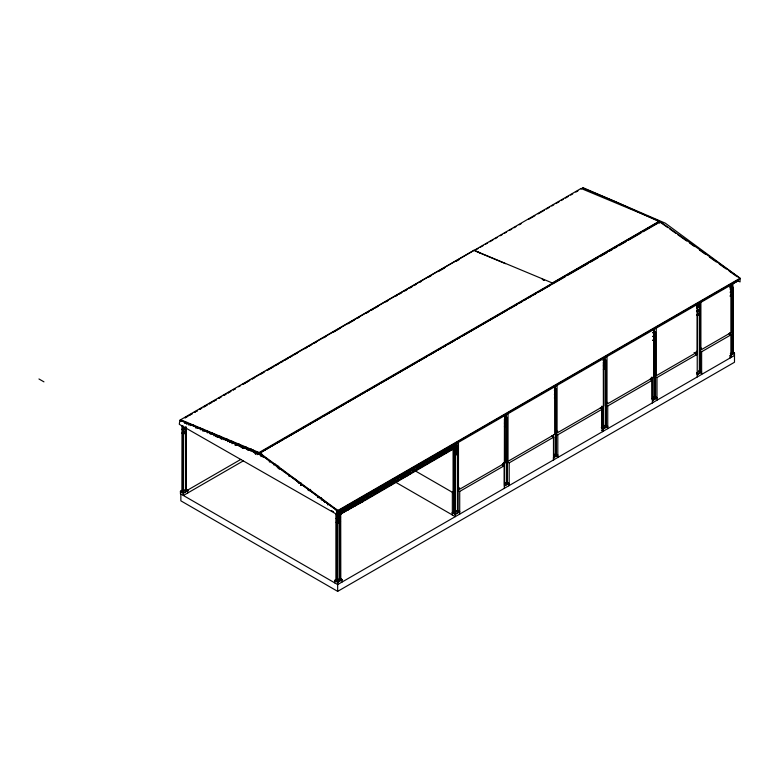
<?xml version="1.0" encoding="UTF-8"?>
<svg xmlns="http://www.w3.org/2000/svg" width="779" height="779" viewBox="0 0 779 779"><rect width="100%" height="100%" fill="white"/><g stroke="black" fill="none" stroke-linecap="round" stroke-linejoin="round"><path stroke-width="1.17" d="M453.086 445.13L453.086 492.718L412.179 469.104M731.549 286.808L731.549 284.432M338.125 513.556L336.197 514.676L337.755 515.581L340.52 513.984L340.822 509.651L340.998 514.383L339.05 513.02M362.099 499.008L361.914 501.754L361.456 501.413L363.647 499.826L359.285 499.962L361.631 498.677L363.764 500.449L362.868 501.209L341.28 513.673L340.998 510.547L344.503 511.813L340.998 510.547M341.28 513.673L341.465 510.888M344.532 511.267L344.26 508.151L344.532 511.267L341.504 510.352L344.717 508.492M344.931 508.891L344.746 511.667L344.464 508.551L347.96 509.807L344.464 508.551M347.97 509.262L347.687 506.165L347.97 509.262L344.503 508.005L347.687 506.165M348.904 506.837L351.368 507.85L348.369 506.876L348.184 509.69L347.901 506.535M347.716 509.349L350.91 507.45M347.97 506.009L348.427 506.35L351.582 504.529L351.407 507.256L351.125 504.188M351.796 504.87L351.611 507.704L351.339 504.529L354.796 505.863L351.339 504.529M354.338 505.522L351.154 507.363M354.844 505.24L354.552 502.202L354.844 505.24L351.894 504.344L355.02 502.543M355.779 502.825L358.233 503.886L355.234 502.854L355.049 505.727L354.776 502.513M354.903 502.007L355.36 502.348L358.447 500.556L358.272 503.234L357.989 500.215M358.204 500.507L358.476 503.74L358.204 500.507L361.67 501.9L361.213 501.423M361.709 501.218L361.427 498.239L361.709 501.218L358.827 500.342L361.884 498.579M361.456 501.413L361.641 498.677L363.764 500.449M363.598 496.983L363.89 499.933L364.056 497.323L361.67 498.093L363.89 499.933M363.803 497.499L363.618 500.322L362.352 501.384L362.819 501.725L364.075 500.663L364.338 496.681M737.947 280.742L740.05 281.94L740.05 278.22L659.988 221.528L259.397 453.29L337.804 511.024L740.05 278.785M259.728 453.534L259.923 454.829L260.059 453.777M269.31 461.743L269.446 460.691M269.641 461.976L269.777 460.934M279.028 468.89L279.164 467.848M279.359 469.133L279.495 468.091M288.882 475.005L289.077 476.29L289.213 475.248M298.795 483.447L298.932 482.405M308.182 490.361L308.318 489.319M308.65 489.553L308.513 490.604L310.617 489.387M317.9 497.518L318.036 496.466M318.231 497.762L318.368 496.71M327.618 504.675L327.755 503.624M327.949 504.909L328.086 503.867M737.995 279.534L738.19 280.829L337.667 512.066L337.473 510.781M337.667 512.066L337.872 510.498L740.05 278.22L665.354 223.203L582.916 187.642L581.105 189.063M552.886 283.361L552.817 283.887L565.418 276.613M631.292 341.095L630.766 342.419M340.53 514.043L362.819 501.725M409.053 473.7L405.401 476.29L405.372 473.408L409.511 474.041L364.075 500.391L364.543 500.731L453.816 448.792L456.29 447.029L456.29 443.202M408.897 474.284L407.251 475.463L407.709 475.803M445.335 450.009L451.45 449.016L455.16 446.688L455.618 447.029L451.947 449.386L450.992 448.675L444.877 449.668M444.936 453.31L455.832 446.688L455.832 443.816M361.427 501.91L359.294 503.302L360.872 502.289M257.119 454.683L259.037 453.505M199.638 409.364L201.742 408.147M203.845 406.92L206.99 405.099M209.093 403.873L216.455 399.608M218.558 398.39L221.703 396.56M223.807 395.343L225.91 394.125M228.013 392.908L231.168 391.077M233.272 389.86L235.375 388.643M238.52 386.812L240.623 385.595M242.727 384.378L250.088 380.113M252.182 378.886L264.802 371.573M266.905 370.356L581.046 188.46L659.433 221.139L552.34 282.981L473.944 250.293L180.65 419.735L180.855 421.527M273.604 464.878L275.182 463.963L274.714 464.235M187.028 416.687L184.925 417.904L192.277 413.63L189.131 415.47M199.648 409.403L201.751 408.186M203.855 406.969L207.01 405.148M209.113 403.941L211.216 402.724M214.371 400.903L216.474 399.685M218.578 398.468L220.681 397.261M223.836 395.44L225.939 394.223M228.043 393.006L230.146 391.798M233.301 389.967L235.404 388.76M242.766 384.505L249.085 380.863M252.24 379.042L254.343 377.825M260.653 374.183L263.808 372.362M266.963 370.541L273.273 366.899M275.377 365.682L278.531 363.861M280.635 362.644L282.738 361.437M284.841 360.219L287.996 358.398M290.1 357.181L292.203 355.964M294.306 354.757L297.461 352.936M304.823 348.68L306.926 347.473M309.029 346.256L311.133 345.039M314.288 343.218L316.391 342M323.752 337.755L325.856 336.538M333.217 332.292L340.579 328.037M347.94 323.791L354.25 320.14M357.405 318.319L359.508 317.111M365.818 313.47L368.973 311.639M371.077 310.432L373.18 309.214M375.283 307.997L378.438 306.176M385.8 301.931L387.903 300.713M395.265 296.468L397.368 295.251M399.471 294.034L401.575 292.816M404.729 290.995L406.833 289.788M409.988 287.967L412.091 286.75M414.194 285.533L416.298 284.316M419.453 282.495L421.556 281.287M428.917 277.032L431.021 275.815M438.382 271.569L444.692 267.927M456.27 261.247L459.425 259.426M476.105 249.689L478.209 248.472M480.312 247.264L483.457 245.443M485.56 244.226L487.664 243.019M489.757 241.802L492.912 239.981M495.006 238.773L497.109 237.556M500.264 235.745L502.358 234.528M504.461 233.32L506.564 232.103M509.709 230.282L511.813 229.075M513.906 227.857L516.01 226.65M519.165 224.829L521.258 223.622M528.61 219.376L534.91 215.734M538.055 213.913L544.355 210.281M546.459 209.064L549.614 207.253M551.707 206.036L553.811 204.828M555.914 203.611L559.059 201.79M561.162 200.583L563.256 199.366M565.359 198.158L568.514 196.337M570.608 195.12L572.711 193.913M575.856 192.092L577.96 190.884M186.853 422.491L184.574 423.425M181.994 429.414L184.759 427.817M183.464 430.154L186.23 428.557M193.192 425.441L193.659 425.168L191.556 425.334M202.725 428.586L200.622 429.804L200.154 428.469M212.443 432.657L210.34 433.864L209.872 432.53L210.009 433.728M213.602 434.078L214.069 433.806L211.966 433.971M229.902 442.53L232.512 441.527L232.532 443.436M239.377 446.416L239.377 444.4L236.787 445.121M249.212 450.135C248.394 446.903 248.929 452.56 251.315 448.918M734.49 355.458L337.667 584.562L180.436 493.789L180.436 491.296L183.084 489.767M183.084 489.991L180.436 491.52L183.377 493.224L187.788 490.673L185.83 489.543M183.377 492.143L181.906 491.296L183.464 492.094L183.464 426.395L181.906 425.597M182.695 491.646L185.529 490.088L185.46 426.785M186.317 427.174L186.23 490.497L186.23 427.223M187.164 490.381L240.847 459.386M180.436 491.296L183.377 492.99L187.788 490.449L187.788 492.941M243.369 460.847L183.377 495.483L183.377 492.99M255.999 453.553L258.112 452.336M180.65 419.735L259.056 452.541L659.17 221.606L659.638 222.94M181.049 420.475L259.125 453.135L551.503 284.335M261.501 452.083L269.914 447.224M272.017 446.007L274.12 444.79M276.224 443.582L283.585 439.327M285.689 438.11L311.98 422.939M314.083 421.721L321.445 417.466M323.548 416.259L336.168 408.965M338.271 407.758L345.633 403.503M347.736 402.285L355.097 398.04M357.201 396.823L360.356 395.002M362.459 393.784L364.562 392.577M366.666 391.36L379.285 384.076M381.389 382.859L417.154 362.216M419.258 360.998L426.619 356.753M428.723 355.536L436.084 351.28M438.188 350.073L441.342 348.252M443.446 347.035L445.549 345.818M447.652 344.61L455.014 340.355M457.117 339.138L460.272 337.317M462.375 336.109L507.596 309.993M509.7 308.786L517.061 304.531M519.165 303.313L522.319 301.492M524.423 300.285L526.526 299.068M528.629 297.851L531.784 296.03M533.888 294.813L535.991 293.605M538.094 292.388L550.714 285.104M567.521 275.396L588.515 263.273M590.618 262.065L597.97 257.82M600.073 256.603L607.416 252.367M609.519 251.15L612.674 249.329M614.767 248.121L616.871 246.904M618.964 245.697L626.316 241.451M628.419 240.234L641.02 232.96M643.123 231.752L659.92 222.054L667.837 227.653M337.336 511.822L359.431 499.076M361.534 497.859L363.637 496.642M365.74 495.434L378.36 488.141M380.464 486.933L458.286 441.995M504.558 415.285L507.713 413.464M553.996 386.744L557.151 384.923M604.475 357.6L606.578 356.383M652.812 329.692L654.915 328.475M697.965 303.625L701.119 301.804M732.611 283.614L738.19 280.829M341.845 509.544L344.26 508.151M353.52 502.806L351.436 504.003L354.377 504.899M365.02 496.155L369.626 493.506M381.126 486.865L384.281 485.044L384.738 485.385L384.738 488.005L377.903 489.212M395.946 478.306L398.011 477.118L398.975 480.361L398.507 477.235L398.507 480.02L391.642 481.227L391.613 484.012L385.362 485.025L391.603 481.422L391.146 481.081L391.146 483.671L392.11 484.324L391.642 481.227M402.84 474.323L404.876 473.145L409.511 474.041M344.961 508.346L348.155 506.506M371.008 493.311L364.572 497.031L371.008 495.989L371.038 493.204L377.942 492.503L371.038 493.204M371.495 493.029L377.873 489.348L377.873 491.997L371.038 492.688M378.428 489.027L384.738 485.385M392.295 481.023L398.468 477.449M405.343 473.486L399.228 477.021L407.748 475.297M454.313 445.345L453.845 445.617L456.29 447.029L456.27 442.443M697.594 305.358L697.127 305.621L699.191 306.848L697.215 307.939M697.556 305.904L697.088 306.166L700.009 307.316M696.747 306.624L698.597 305.446M504.588 418.265L506.428 417.203L506.496 482.941L504.588 483.963M652.812 332.682L654.662 331.62L654.72 397.358L651.955 398.955L651.896 377.017M696.533 307.442L698.374 306.381L696.533 307.559M417.145 468.87L417.145 466.193L424.049 465.491L417.612 469.211L417.145 468.87L423.523 465.19L418.206 466.027M429.482 461.752L424.019 464.907L424.477 465.248L430.855 461.567L424.01 462.2L423.98 464.985L417.612 466.017M431.946 458.042C446.571 454.585 427.35 462.872 424.536 462.015M437.749 456.971L444.127 453.193L444.585 453.641L438.217 457.312L437.253 456.66L432.053 457.507M444.614 453.008L450.992 449.201L444.614 450.223L444.614 453.008L437.749 454.215M504.588 418.381L506.496 417.232L506.428 482.902M652.812 332.799L654.72 331.659M340.822 513.332L344.036 511.472M344.279 511.326L347.502 509.476M354.581 505.386L357.765 503.546M358.019 503.4L361.203 501.559M364.105 499.884L370.541 496.165L371.008 496.505L364.572 497.547L364.572 500.225L364.105 497.206M377.474 492.162L371.038 495.882L371.505 496.223L371.495 493.545M377.912 491.919L384.281 488.238L384.738 488.579L378.37 489.553L378.37 492.26L377.416 491.656L372.099 492.513M384.777 487.956L391.146 484.187L384.768 485.22M391.642 483.983C392.11 482.951 399.637 480.195 398.011 480.312M401.691 476.729L404.885 476.212L398.507 480.02L392.859 480.516M422.822 466.076L410.182 473.379L410.65 473.72M424.925 464.859L442.823 454.527M730.605 285.581L731.88 287.509L732.348 287.237L732.348 284.267M410.679 473.213L417.116 469.494L416.658 469.153L410.221 472.872L410.679 473.213L410.212 470.195M437.944 453.67L444.118 452.667L445.082 453.349L451.45 449.541L444.614 450.223M340.52 513.877L340.608 579.527L340.608 513.819L337.667 515.523L337.667 581.222L337.755 515.474M455.287 447.613L458.237 445.909L456.757 445.062L453.816 446.757L453.816 512.465L455.374 513.264L455.374 447.555L455.287 513.312M507.197 417.641L507.285 483.292L507.285 417.593L504.432 419.238L504.344 484.996M554.405 390.386L556.333 389.276L556.245 455.024L556.245 389.325L554.775 388.585M606.179 360.492L606.266 426.142L606.266 360.443L603.326 362.147L603.413 427.798L603.326 405.947M653.581 333.13L655.519 332.01L655.519 397.709L653.961 396.91M700.068 306.293L700.155 371.943L698.597 371.145M730.166 288.912L732.007 287.85M733.02 287.266L732.932 353.023L733.02 287.266L731.462 286.468L732.163 286.876M455.374 447.672L458.149 446.075L456.669 445.228M504.432 419.355L507.197 417.758L505.727 416.794M554.405 390.503L556.245 389.442M603.413 362.206L606.179 360.609L604.708 359.645M653.581 333.237L655.431 332.175L653.961 331.328M699.143 306.936L697.302 307.997L697.215 376.987M730.166 289.028L732.007 287.967M729.913 287.441L732.835 288.59L732.835 284.062M336.285 518.493L339.05 516.896M337.911 518.259L339.751 517.188M455.53 450.35L457.38 449.279L455.53 450.457M504.588 422.023L506.428 420.962M603.569 364.874L605.41 363.812L603.569 364.991M652.812 336.44L654.662 335.379M696.533 311.211L699.299 309.614M732.163 290.635L730.322 291.697L732.221 290.674M337.911 518.366L339.819 517.227M504.588 422.14L506.496 421.001M652.812 336.557L654.72 335.418M696.533 311.318L699.357 309.643L700.068 310.052L697.302 311.649L696.592 311.24M337.755 519.233L340.52 517.636M504.432 423.007L507.197 421.4M554.405 394.155L556.245 393.083M603.413 365.857L606.179 364.26M653.581 336.888L655.431 335.827L653.961 334.97M732.932 291.083L730.166 292.68L732.932 291.19L731.462 290.226M504.432 423.114L507.197 421.517L505.727 420.553M554.405 394.262L556.245 393.2L554.775 392.236M603.413 365.964L606.179 364.368L604.708 363.404M653.581 337.005L655.431 335.934L653.961 335.087M337.911 522.027L339.751 520.966M455.53 454.118L457.38 453.057L455.53 454.235M504.588 425.801L506.428 424.73M603.569 368.652L605.41 367.581L603.569 368.759M652.812 340.219L654.662 339.147M696.533 314.979L699.299 313.382M730.322 295.475L732.163 294.404M337.911 522.144L339.819 520.995M504.588 425.909L506.496 424.769M652.812 340.326L654.72 339.186M696.533 315.096L699.357 313.421M730.322 295.582L732.221 294.443M504.432 426.775L507.197 425.178L505.727 424.331M554.405 397.923L556.245 396.862M603.413 369.626L606.179 368.029L604.708 367.182M653.581 340.657L655.431 339.595M697.302 315.417L700.068 313.82M504.432 426.882L507.197 425.285L505.727 424.438M554.405 398.03L556.245 396.969L554.775 396.005M603.413 369.743L606.179 368.146L604.708 367.289M653.581 340.774L655.431 339.712L653.961 338.748M457.604 489.027L459.678 487.829M555.709 432.394L557.783 431.196M605.643 403.561L607.717 402.363M699.532 349.352L701.626 348.145M454.439 491.082L452.346 492.289L452.346 514.958L452.346 512.465L454.108 511.443M457.614 490.234L459.707 491.442L504.344 465.667L502.251 464.459M507.1 461.655L509.193 462.862L553.83 437.097L553.83 459.756M555.709 433.591L557.803 434.799L602.44 409.033L602.44 431.693M605.643 404.768L607.737 405.976L652.374 380.201L652.374 402.87M654.896 376.335L656.989 377.542L697.205 354.318L694.07 352.507M699.532 350.56L701.626 351.767L730.897 334.873L730.897 357.532M334.727 582.867L334.727 580.374L336.489 579.352M336.489 579.576L334.727 580.598L337.667 582.303L342.078 579.751L340.121 578.622M454.108 511.667L452.346 512.689L455.287 514.393L459.707 511.842L457.74 510.703M336.197 514.676L336.197 580.374L337.755 581.173M453.816 512.465L453.904 446.708L454.615 447.117L454.673 512.855L457.439 511.258L457.38 445.52M337.911 580.199L339.819 579.167L339.819 513.468L336.986 515.143L337.054 580.764L336.986 515.026L339.751 513.429L339.751 579.128M553.635 455.647L555.544 454.615L555.476 388.877M603.569 426.814L605.478 425.792L605.478 360.093L605.41 425.753M696.533 373.151L699.357 371.583L699.299 307.062M730.322 353.637L732.221 352.614L732.221 288.123M456.669 510.82L458.237 511.618L456.757 510.761M697.215 373.638L696.592 373.18M334.727 580.374L337.667 582.069L342.078 579.527L342.078 582.02M452.346 512.465L455.287 514.159L459.707 511.618L457.74 510.479M504.344 485.843L508.755 483.292L508.755 485.784M601.369 427.564L603.326 428.693L607.737 426.142L605.78 425.013M697.215 374.495L701.626 371.943L699.659 370.814M180.855 494.032L180.855 500.829L337.667 591.358L734.49 362.254L734.49 352.965L730.079 355.516L730.079 358.009M504.344 486.067L508.755 483.525L506.798 482.386M553.392 457.75L557.803 455.199L555.846 454.069M652.578 400.484L656.989 397.942L655.022 396.803M697.215 374.718L701.626 372.167L699.659 371.038M730.079 355.74L734.49 353.199L732.523 352.059M250.819 450.778L252.649 449.834M242.259 448.168L245.249 447.058M242.785 448.071L245.775 446.961M243.652 448.422L245.775 447.633M229.902 441.956L232.045 441.216M235.131 444.721L238.316 444.04M235.725 444.77L238.91 444.088M235.131 445.306L239.377 444.4M431.469 458.013L437.72 457L437.71 454.41M425.13 461.499L430.855 460.993L430.845 458.373M418.206 465.501L423.98 464.985M411.283 469.503L417.116 468.977L417.116 466.3M410.679 470.019L417.116 468.977M410.679 470.535L417.116 469.494M399.783 476.514L404.885 475.687L405.84 476.397L405.84 473.749M398.965 477.576L405.343 476.68L404.885 476.339M392.1 481.568L398.478 480.546M386.978 484.343L391.146 483.671M377.971 488.686L384.281 487.664L385.235 488.297L385.235 485.56L391.613 484.616L391.146 484.187M365.176 496.515L371.008 495.989M188.557 424.954L190.982 424.769M195.724 428.041L199.804 427.72M197.895 428.489L199.999 428.323M203.017 430.641L205.072 430.485M202.55 430.914L206.669 430.592M210.418 433.708L212.492 433.552M215.608 436.483L218.763 436.24M216.192 436.668L220.408 436.337M217.244 437.204L220.408 436.961M223.485 439.278L225.618 439.113M223.018 439.541L227.273 439.22M225.15 439.999L227.273 439.833M406.482 473.019L409.725 473.223M452.443 445.919L455.803 446.474L451.947 446.192M406.336 472.931L409.686 473.486L409.686 470.983L405.84 473.204L409.686 473.486M453.32 446.542L455.16 446.688M455.618 447.029L451.947 446.737L451.947 449.386M358.369 500.001L361.252 500.878M358.671 500.848L361.68 501.764L362.401 500.868L362.868 501.209M355.867 502.299L357.814 502.893M355.36 502.348L358.272 503.234M348.963 506.311L350.939 506.915M348.427 506.35L351.407 507.256M344.503 508.005L347.502 508.921M342.049 510.313L344.075 510.927M477.128 251.851L505.532 263.701M582.858 188.08L614.816 201.401L659.501 221.742M544.248 280.177L542.213 279.33L544.278 280.206M473.944 250.293L479.971 252.815M190.436 424.399L190.573 425.597M730.42 286.623L732.172 287.636L730.955 285.796M729.952 286.896L732.835 288.59M731.462 294.004L732.932 294.851L730.166 296.448L732.932 294.959L731.462 294.111M696.592 307.481L697.302 307.89L696.592 307.598M699.357 309.76L700.068 310.169L697.302 311.766L696.592 311.357M698.597 312.973L700.068 313.937L697.302 315.534L696.592 315.018M728.803 333.665L730.897 334.873M732.523 351.835L734.49 352.965M731.549 352.118L733.02 352.965M655.519 332.01L653.961 331.211L654.048 396.862L655.519 397.709M698.685 371.096L700.155 371.943M650.28 378.993L652.374 380.201M604.796 359.596L606.266 360.443M602.927 360.482L604.562 361.427L604.562 356.899M655.022 396.579L656.989 397.709L652.578 400.26L652.578 402.753M651.955 398.955L652.666 399.364L652.666 377.464M600.346 407.826L602.44 409.033M554.775 388.478L556.333 389.276M605.78 425.237L607.737 426.376L603.326 428.917L601.369 427.788M604.708 425.344L606.266 426.142M601.369 430.057L603.326 431.186L603.326 428.693M551.736 435.889L553.83 437.097M505.814 416.746L507.285 417.593M555.846 453.845L557.803 454.975L553.392 457.526L553.392 460.019M554.775 454.176L556.333 454.975M456.669 445.111L458.149 445.958M453.875 445.072L455.627 446.075L454.41 444.234M453.904 446.825L454.615 447.234M456.669 452.648L458.149 453.495L455.374 455.092L453.904 454.245M506.798 482.162L508.755 483.292M505.727 482.493L507.285 483.292M393.492 480.974L455.287 516.652L455.287 514.159M339.138 512.971L340.608 513.819M336.479 512.845L338.232 513.858L337.025 512.007M331.357 510.508L333.451 511.715M337.268 513.858L338.904 514.802L338.904 510.274M184.759 427.71L186.23 428.664L183.464 430.261L181.994 429.307M184.759 431.478L186.23 432.326L183.464 433.922L181.994 433.075M184.759 431.585L186.23 432.442L183.464 434.039L181.994 433.192M38.95 378.974L43.955 381.856M185.83 489.309L187.788 490.449M340.121 578.388L342.078 579.527M184.759 489.65L186.317 490.449M339.05 578.729L340.608 579.527M336.197 580.374L337.667 581.222M669.813 229.055L675.744 233.262M677.73 234.664L686.63 240.964M689.6 243.067L694.547 246.563M699.493 250.069L705.423 254.275M709.387 257.07L716.31 261.978M719.28 264.081L726.203 268.979M729.163 271.082L737.08 276.691M455.793 443.972L455.335 443.631L455.335 446.133M451.45 446.474L450.983 446.133L450.992 448.675M444.585 450.437L444.118 450.106L444.118 452.667M437.253 457.176L437.72 457.604L431.342 461.285L431.342 458.549L437.72 457.516L437.253 457.263M277.032 465.297L278.853 466.631M259.465 452.774L337.872 510.498M323.947 500.361L325.476 502.241M323.48 500.624L325.009 502.513M320.987 498.18L322.399 499.904M308.835 489.397L310.227 491.111M300.587 483.243L301.989 484.976M297.013 480.799L298.435 482.542M294.423 478.452L295.845 480.195M282.787 469.98L284.199 471.918M730.439 284.345L732.348 287.237M697.614 303.08L698.88 304.998M697.78 304.307L699.055 306.235L699.055 303.265L700.009 302.788L700.068 371.992M454.994 443.485L456.27 445.403M454.537 443.748L455.803 445.676L455.803 443.699M336.333 509.33L338.242 512.222M335.233 508.638L338.417 513.449L338.417 511.472M730.488 286.068L731.705 287.909M697.059 303.868L698.87 306.634M277.003 465.706L278.337 467.731M275.873 464.966L277.869 468.004M254.207 450.817L256.018 453.962M253.136 450.038L255.551 454.225M253.136 450.846L254.207 452.706M247.371 447.847L248.413 449.658M247.917 449.59L246.739 447.536L246.271 447.808L247.449 449.863M246.388 447.214L247.946 449.921M240.468 445.062L241.665 447.136M240.37 445.695L241.373 447.438M239.396 445.101L240.409 446.844M261.997 454.176L263.653 457.098M260.984 453.475L263.185 457.37M262.124 456.29L260.984 454.264L260.984 456.591M659.17 221.606L659.307 222.804M552.486 283.128L552.554 283.731M259.056 452.541L259.125 453.135M239.494 446.065L239.036 444.731L239.163 445.929M451.479 446.396L451.489 449.045M445.082 450.564L445.082 453.349M444.585 453.641L438.207 454.556L438.217 457.312M437.253 454.926L437.253 456.66M430.388 458.033L430.388 460.652M424.477 462.541L424.477 465.248M423.513 461.996L423.523 464.644M417.612 466.533L417.612 469.211M416.648 465.959L416.658 468.637M410.182 469.815L410.182 474.041M409.228 470.643L409.228 473.145M404.876 473.145L404.885 475.687M398.011 477.118L398.011 479.679M384.281 485.044L384.281 487.664M377.406 489.894L377.416 491.656M370.541 493.867L370.541 495.648M732.367 284.325L732.367 288.863M732.163 288.094L732.163 352.575M731.88 284.539L731.88 287.509M730.897 285.046L730.897 332.633L700.896 349.956L700.896 302.359M730.166 332.711L730.166 335.145M730.079 332.769L730.079 335.204M701.626 351.767L701.626 374.436M699.542 303.06L699.542 307.588M697.351 304.404L697.351 352.001L656.259 375.721L656.259 328.134M696.533 351.251L696.592 354.932M695.822 352.059L695.735 354.542M656.989 377.542L656.989 400.202M655.431 332.058L655.431 397.767M654.282 328.31L654.282 332.837M653.815 328.572L653.708 377.192L607.016 404.155L607.007 356.568M651.195 377.825L651.098 380.308M607.737 405.976L607.737 428.635M605.03 356.626L605.03 361.154M604.076 358.097L604.076 360.073M603.774 358.437L603.774 406.025L557.073 432.988L557.073 385.401M602.712 406.706L602.712 427.389M602.644 406.667L602.644 427.35M557.803 434.799L557.803 457.468M555.096 385.566L555.096 390.104M554.726 386.754L554.726 434.341L508.025 461.304L508.025 413.717M554.629 385.839L554.629 390.367M553.48 434.721L553.48 456.621M509.193 462.862L509.193 485.531M506.048 413.776L506.048 418.304M505.581 415.178L505.581 418.576M505.084 417.223L505.084 415.246L505.172 462.95L458.471 489.913L458.471 442.326M504.344 463.096L504.344 488.336M502.961 463.408L502.961 465.842M502.874 463.456L502.874 465.891M459.707 491.442L459.707 514.101M458.237 445.909L458.149 511.667M456.757 443.358L456.757 446.757M339.371 511.141L339.371 514.539M337.667 582.069L337.667 591.358M336.285 514.617L336.285 580.326M321.454 497.908L321.454 500.079M301.054 482.98L301.054 485.083M300.558 483.058L300.587 485.356M261.452 454.001L261.452 456.319M232.045 441.79L232.045 443.767M227.76 439.424L227.741 441.674M221.363 437.331L221.363 439.444M214.089 433.699L214.069 435.938M207.292 430.855L207.292 432.92M186.882 422.315L186.853 424.574M182.695 425.947L182.763 491.685M181.994 425.538L181.906 491.296M338.592 511.91L338.368 515.386L340.569 513.546L338.592 511.91M179.891 420.202L179.277 424.292L337.015 514.5L337.015 510.518L262.319 455.773L179.891 420.202M197.535 410.582L194.38 412.412L197.545 410.621M185.529 428.148L183.62 429.287L185.529 428.265M185.529 431.917L183.62 433.066L185.529 432.033M339.05 516.789L336.285 518.386L337.755 519.35L340.52 517.743L339.05 516.789M456.669 448.879L453.904 450.476L455.374 451.323L458.149 449.726L456.669 448.879M456.669 448.986L453.904 450.583L455.374 451.431L458.149 449.834L456.669 448.986M339.05 520.557L336.285 522.154L337.755 523.001L340.52 521.404L339.05 520.557M339.05 520.674L336.285 522.271L337.755 523.118L340.52 521.521L339.05 520.674M456.669 452.755L453.904 454.352L455.374 455.209L458.149 453.612L456.669 452.755M601.943 426.941L601.855 406.307L601.943 426.941L603.326 427.846L601.943 426.941M229.639 440.807L229.776 442.005L229.639 440.807M258.803 453.008L258.93 454.206L258.803 453.008M219.921 436.737L220.058 437.934L219.921 436.737M503.721 465.073L503.721 462.638L503.662 465.034"/></g></svg>
